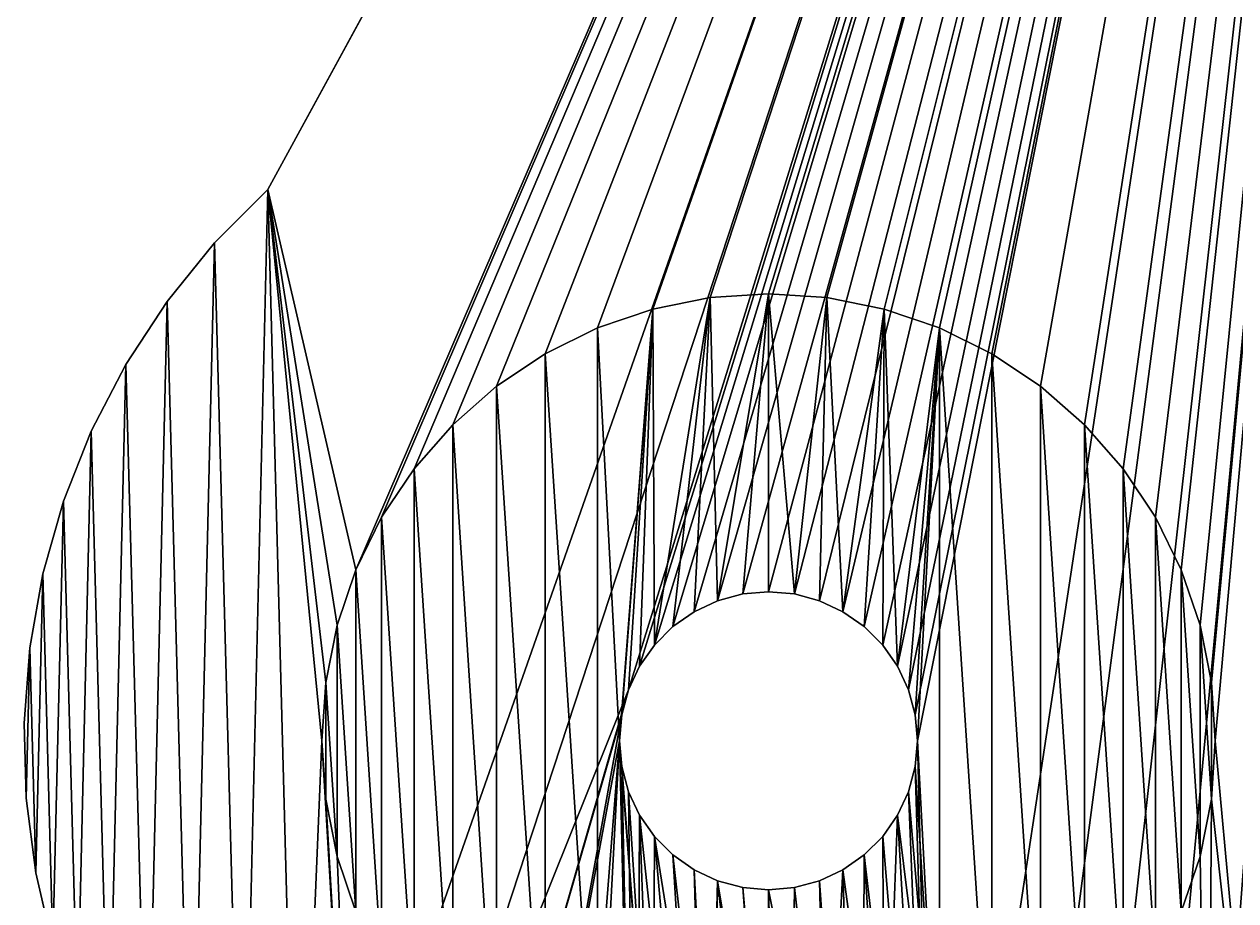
# Model space of a CAD drawing. Extents: x 36 to 230, y -1 to 167.
# Drawn here: x 35.6 to 51.87, y 6.84 to 18.6 of the extents above; entities that cross this region are included whole.
import ezdxf

# ---------------------------------------------------------------- set-up
doc = ezdxf.new("R2010")
doc.units = 0
doc.layers.get('0').update_dxf_attribs({"color": 13, "linetype": 'CONTINUOUS'})

# ---------------------------------------------------------------- blocks, each defined once
blk = doc.blocks.new('PARTE_23_-_SKETCHUP_STL_1')
for p, q in [((38.868, 16.384), (54.889, 45.73)), ((54.889, 45.73, 10), (38.868, 16.384, 6.231)), ((38.155, 15.667), (38.868, 16.384)), ((38.868, 16.384, 6.231), (38.155, 15.667, 6.112)), ((38.868, 16.384), (38.868, 16.384, 6.231)), ((37.519, 14.881), (38.155, 15.667)), ((38.155, 15.667, 6.112), (37.519, 14.881, 5.994)), ((38.155, 15.667, 6.112), (38.155, 15.667)), ((44.811, 14.933, 6.604), (45.594, 14.984, 6.673)), ((44.811, 14.933, 5), (45.594, 14.984, 5)), ((45.594, 14.984, 6.673), (46.378, 14.933, 6.734)), ((45.594, 14.984, 6.673), (45.594, 14.984, 5)), ((45.594, 14.984, 5), (46.378, 14.933, 5)), ((36.964, 14.036), (37.519, 14.881)), ((37.519, 14.881, 5.994), (36.964, 14.036, 5.878)), ((37.519, 14.881, 5.994), (37.519, 14.881)), ((44.042, 14.779, 6.527), (44.811, 14.933, 6.604)), ((44.042, 14.779, 5), (44.811, 14.933, 5)), ((44.811, 14.933, 6.604), (44.811, 14.933, 5)), ((46.378, 14.933, 6.734), (47.147, 14.779, 6.785)), ((46.378, 14.933, 6.734), (46.378, 14.933, 5)), ((46.378, 14.933, 5), (47.147, 14.779, 5)), ((43.298, 14.527, 6.445), (44.042, 14.779, 6.527)), ((43.298, 14.527, 5), (44.042, 14.779, 5)), ((44.042, 14.779, 6.527), (44.042, 14.779, 5)), ((47.147, 14.779, 6.785), (47.891, 14.527, 6.826)), ((47.147, 14.779, 6.785), (47.147, 14.779, 5)), ((47.147, 14.779, 5), (47.891, 14.527, 5)), ((42.594, 14.18, 6.357), (43.298, 14.527, 6.445)), ((42.594, 14.18, 5), (43.298, 14.527, 5)), ((43.298, 14.527, 6.445), (43.298, 14.527, 5)), ((47.891, 14.527, 6.826), (48.594, 14.18, 6.856)), ((47.891, 14.527, 6.826), (47.891, 14.527, 5)), ((47.891, 14.527, 5), (48.594, 14.18, 5)), ((41.942, 13.744, 6.267), (42.594, 14.18, 6.357)), ((41.942, 13.744, 5), (42.594, 14.18, 5)), ((42.594, 14.18, 6.357), (42.594, 14.18, 5)), ((48.594, 14.18, 6.856), (49.247, 13.744, 6.874)), ((48.594, 14.18, 6.856), (48.594, 14.18, 5)), ((48.594, 14.18, 5), (49.247, 13.744, 5)), ((36.498, 13.138), (36.964, 14.036)), ((36.964, 14.036, 5.878), (36.498, 13.138, 5.764)), ((36.964, 14.036, 5.878), (36.964, 14.036)), ((41.352, 13.227, 6.175), (41.942, 13.744, 6.267)), ((41.352, 13.227, 5), (41.942, 13.744, 5)), ((41.942, 13.744, 6.267), (41.942, 13.744, 5)), ((49.247, 13.744, 6.874), (49.837, 13.227, 6.88)), ((49.247, 13.744, 6.874), (49.247, 13.744, 5)), ((49.247, 13.744, 5), (49.837, 13.227, 5)), ((40.834, 12.636, 6.083), (41.352, 13.227, 6.175)), ((40.834, 12.636, 5), (41.352, 13.227, 5)), ((41.352, 13.227, 6.175), (41.352, 13.227, 5)), ((49.837, 13.227, 6.88), (50.355, 12.636, 6.874)), ((49.837, 13.227, 6.88), (49.837, 13.227, 5)), ((49.837, 13.227, 5), (50.355, 12.636, 5)), ((36.125, 12.199), (36.498, 13.138)), ((36.498, 13.138, 5.764), (36.125, 12.199, 5.655)), ((36.498, 13.138, 5.764), (36.498, 13.138)), ((40.398, 11.984, 5.992), (40.834, 12.636, 6.083)), ((40.398, 11.984, 5), (40.834, 12.636, 5)), ((40.834, 12.636, 6.083), (40.834, 12.636, 5)), ((50.355, 12.636, 6.874), (50.791, 11.984, 6.856)), ((50.355, 12.636, 5), (50.355, 12.636, 6.874)), ((50.355, 12.636, 5), (50.791, 11.984, 5)), ((35.849, 11.226), (36.125, 12.199)), ((36.125, 12.199, 5.655), (35.849, 11.226, 5.552)), ((36.125, 12.199, 5.655), (36.125, 12.199)), ((40.051, 11.28, 5.905), (40.398, 11.984, 5.992)), ((40.051, 11.28, 5), (40.398, 11.984, 5)), ((40.398, 11.984, 5.992), (40.398, 11.984, 5)), ((50.791, 11.984, 6.856), (51.138, 11.28, 6.826)), ((50.791, 11.984, 5), (50.791, 11.984, 6.856)), ((50.791, 11.984, 5), (51.138, 11.28, 5)), ((39.799, 10.537, 5.822), (40.051, 11.28, 5.905)), ((39.799, 10.537, 5), (40.051, 11.28, 5)), ((40.051, 11.28, 5.905), (40.051, 11.28, 5)), ((51.138, 11.28, 6.826), (51.39, 10.537, 6.785)), ((51.138, 11.28, 5), (51.138, 11.28, 6.826)), ((51.138, 11.28, 5), (51.39, 10.537, 5)), ((35.672, 10.23), (35.849, 11.226)), ((35.849, 11.226, 5.552), (35.672, 10.23, 5.454)), ((35.849, 11.226, 5.552), (35.849, 11.226)), ((45.247, 10.954), (44.91, 10.863)), ((45.247, 10.954, 5), (44.91, 10.863, 5)), ((45.594, 10.984), (45.247, 10.954)), ((45.594, 10.984, 5), (45.247, 10.954, 5)), ((45.247, 10.954), (45.247, 10.954, 5)), ((45.942, 10.954), (45.594, 10.984)), ((45.594, 10.984), (45.594, 10.984, 5)), ((45.942, 10.954, 5), (45.594, 10.984, 5)), ((46.279, 10.863), (45.942, 10.954)), ((45.942, 10.954), (45.942, 10.954, 5)), ((46.279, 10.863, 5), (45.942, 10.954, 5)), ((44.91, 10.863), (44.594, 10.716)), ((44.91, 10.863, 5), (44.594, 10.716, 5)), ((44.91, 10.863), (44.91, 10.863, 5)), ((46.594, 10.716), (46.279, 10.863)), ((46.279, 10.863), (46.279, 10.863, 5)), ((46.594, 10.716, 5), (46.279, 10.863, 5)), ((44.594, 10.716), (44.309, 10.516)), ((44.594, 10.716, 5), (44.309, 10.516, 5)), ((44.594, 10.716), (44.594, 10.716, 5)), ((46.88, 10.516), (46.594, 10.716)), ((46.594, 10.716), (46.594, 10.716, 5)), ((46.88, 10.516, 5), (46.594, 10.716, 5)), ((39.646, 9.767, 5.746), (39.799, 10.537, 5.822)), ((39.646, 9.767, 5), (39.799, 10.537, 5)), ((39.799, 10.537, 5.822), (39.799, 10.537, 5)), ((44.309, 10.516), (44.062, 10.269)), ((44.309, 10.516, 5), (44.062, 10.269, 5)), ((44.309, 10.516), (44.309, 10.516, 5)), ((47.127, 10.269), (46.88, 10.516)), ((46.88, 10.516), (46.88, 10.516, 5)), ((47.127, 10.269, 5), (46.88, 10.516, 5)), ((51.39, 10.537, 6.785), (51.543, 9.767, 6.734)), ((51.39, 10.537, 5), (51.39, 10.537, 6.785)), ((51.39, 10.537, 5), (51.543, 9.767, 5)), ((44.062, 10.269), (43.862, 9.984)), ((44.062, 10.269, 5), (43.862, 9.984, 5)), ((44.062, 10.269), (44.062, 10.269, 5)), ((47.327, 9.984), (47.127, 10.269)), ((47.127, 10.269), (47.127, 10.269, 5)), ((47.327, 9.984, 5), (47.127, 10.269, 5)), ((35.597, 9.222), (35.672, 10.23)), ((35.672, 10.23, 5.454), (35.597, 9.222, 5.364)), ((35.672, 10.23, 5.454), (35.672, 10.23)), ((43.862, 9.984), (43.715, 9.668)), ((43.862, 9.984, 5), (43.715, 9.668, 5)), ((43.862, 9.984), (43.862, 9.984, 5)), ((47.474, 9.668), (47.327, 9.984)), ((47.327, 9.984), (47.327, 9.984, 5)), ((47.474, 9.668, 5), (47.327, 9.984, 5)), ((39.594, 8.984, 5.676), (39.646, 9.767, 5.746)), ((39.594, 8.984, 5), (39.646, 9.767, 5)), ((39.646, 9.767, 5.746), (39.646, 9.767, 5)), ((51.543, 9.767, 6.734), (51.594, 8.984, 6.673)), ((51.543, 9.767, 5), (51.543, 9.767, 6.734)), ((51.543, 9.767, 5), (51.594, 8.984, 5)), ((43.715, 9.668), (43.625, 9.331)), ((43.715, 9.668, 5), (43.625, 9.331, 5)), ((43.715, 9.668), (43.715, 9.668, 5)), ((47.564, 9.331), (47.474, 9.668)), ((47.474, 9.668), (47.474, 9.668, 5)), ((47.564, 9.331, 5), (47.474, 9.668, 5)), ((43.625, 9.331), (43.594, 8.984)), ((43.625, 9.331, 5), (43.594, 8.984, 5)), ((43.625, 9.331), (43.625, 9.331, 5)), ((47.594, 8.984), (47.564, 9.331)), ((47.564, 9.331), (47.564, 9.331, 5)), ((47.594, 8.984, 5), (47.564, 9.331, 5)), ((35.624, 8.211), (35.597, 9.222)), ((35.597, 9.222, 5.364), (35.624, 8.211, 5.282)), ((35.597, 9.222, 5.364), (35.597, 9.222)), ((39.646, 8.201, 5.616), (39.594, 8.984, 5.676)), ((39.646, 8.201, 5), (39.594, 8.984, 5)), ((39.594, 8.984, 5.676), (39.594, 8.984, 5)), ((43.594, 8.984), (43.625, 8.637)), ((43.594, 8.984), (43.594, 8.984, 5)), ((43.594, 8.984, 5), (43.625, 8.637, 5)), ((47.564, 8.637), (47.594, 8.984)), ((47.564, 8.637, 5), (47.594, 8.984, 5)), ((47.594, 8.984), (47.594, 8.984, 5)), ((51.594, 8.984, 6.673), (51.543, 8.201, 6.604)), ((51.594, 8.984, 5), (51.543, 8.201, 5)), ((51.594, 8.984, 5), (51.594, 8.984, 6.673)), ((43.625, 8.637), (43.715, 8.3)), ((43.625, 8.637), (43.625, 8.637, 5)), ((43.625, 8.637, 5), (43.715, 8.3, 5)), ((47.474, 8.3), (47.564, 8.637)), ((47.474, 8.3, 5), (47.564, 8.637, 5)), ((47.564, 8.637), (47.564, 8.637, 5)), ((43.715, 8.3), (43.862, 7.984)), ((43.715, 8.3), (43.715, 8.3, 5)), ((43.715, 8.3, 5), (43.862, 7.984, 5)), ((47.327, 7.984), (47.474, 8.3)), ((47.327, 7.984, 5), (47.474, 8.3, 5)), ((47.474, 8.3), (47.474, 8.3, 5)), ((35.753, 7.209), (35.624, 8.211)), ((35.624, 8.211, 5.282), (35.753, 7.209, 5.21)), ((35.624, 8.211, 5.282), (35.624, 8.211)), ((39.799, 7.431, 5.564), (39.646, 8.201, 5.616)), ((39.799, 7.431, 5), (39.646, 8.201, 5)), ((39.646, 8.201, 5.616), (39.646, 8.201, 5)), ((51.543, 8.201, 6.604), (51.39, 7.431, 6.527)), ((51.543, 8.201, 5), (51.39, 7.431, 5)), ((51.543, 8.201, 5), (51.543, 8.201, 6.604)), ((43.862, 7.984), (44.062, 7.698)), ((43.862, 7.984), (43.862, 7.984, 5)), ((43.862, 7.984, 5), (44.062, 7.698, 5)), ((47.127, 7.698), (47.327, 7.984)), ((47.127, 7.698, 5), (47.327, 7.984, 5)), ((47.327, 7.984), (47.327, 7.984, 5)), ((44.062, 7.698), (44.309, 7.452)), ((44.062, 7.698), (44.062, 7.698, 5)), ((44.062, 7.698, 5), (44.309, 7.452, 5)), ((46.88, 7.452), (47.127, 7.698)), ((46.88, 7.452, 5), (47.127, 7.698, 5)), ((47.127, 7.698), (47.127, 7.698, 5)), ((40.051, 6.688, 5.524), (39.799, 7.431, 5.564)), ((40.051, 6.688, 5), (39.799, 7.431, 5)), ((39.799, 7.431, 5.564), (39.799, 7.431, 5)), ((44.309, 7.452), (44.594, 7.252)), ((44.309, 7.452), (44.309, 7.452, 5)), ((44.309, 7.452, 5), (44.594, 7.252, 5)), ((46.594, 7.252), (46.88, 7.452)), ((46.594, 7.252, 5), (46.88, 7.452, 5)), ((46.88, 7.452), (46.88, 7.452, 5)), ((51.39, 7.431, 6.527), (51.138, 6.688, 6.445)), ((51.39, 7.431, 5), (51.138, 6.688, 5)), ((51.39, 7.431, 5), (51.39, 7.431, 6.527)), ((35.983, 6.224), (35.753, 7.209)), ((35.753, 7.209, 5.21), (35.983, 6.224, 5.147)), ((35.753, 7.209, 5.21), (35.753, 7.209)), ((44.594, 7.252), (44.91, 7.105)), ((44.594, 7.252), (44.594, 7.252, 5)), ((44.594, 7.252, 5), (44.91, 7.105, 5)), ((46.279, 7.105), (46.594, 7.252)), ((46.279, 7.105, 5), (46.594, 7.252, 5)), ((46.594, 7.252), (46.594, 7.252, 5)), ((44.91, 7.105), (45.247, 7.014)), ((44.91, 7.105), (44.91, 7.105, 5)), ((44.91, 7.105, 5), (45.247, 7.014, 5)), ((45.247, 7.014), (45.594, 6.984)), ((45.247, 7.014), (45.247, 7.014, 5)), ((45.247, 7.014, 5), (45.594, 6.984, 5)), ((45.594, 6.984), (45.942, 7.014)), ((45.594, 6.984, 5), (45.942, 7.014, 5)), ((45.942, 7.014), (46.279, 7.105)), ((45.942, 7.014, 5), (46.279, 7.105, 5)), ((45.942, 7.014), (45.942, 7.014, 5)), ((46.279, 7.105), (46.279, 7.105, 5)), ((45.594, 6.984), (45.594, 6.984, 5))]:
    blk.add_line(p, q)
mesh = blk.add_polyface()
corners = [(38.523, 1.913), (38.155, 15.667), (38.868, 16.384), (39.274, 1.235), (54.889, 45.73), (40.088, 0.636), (43.715, 9.668), (43.862, 9.984), (44.062, 10.269), (44.309, 10.516), (44.594, 10.716), (44.91, 10.863), (45.247, 10.954), (45.594, 10.984), (45.942, 10.954), (46.279, 10.863), (46.594, 10.716), (46.88, 10.516), (47.127, 10.269), (47.327, 9.984), (47.474, 9.668), (47.564, 9.331), (47.594, 8.984), (47.837, -0.762), (48.809, -0.485), (49.749, -0.112), (50.646, 0.354), (51.492, 0.908), (52.277, 1.545), (52.994, 2.258), (56.4, 47.204), (56.265, 47.709), (56.219, 48.23), (56.219, 118.23), (44.893, 80.426), (45.05, 88.835), (45.05, 77.625), (45.312, 91.627), (45.312, 74.833), (45.678, 94.408), (45.678, 72.052), (46.148, 97.173), (46.148, 69.287), (46.721, 99.919), (46.721, 66.541), (47.396, 102.642), (47.396, 63.819), (48.173, 105.337), (48.173, 61.123), (49.049, 108.001), (49.049, 58.459), (50.025, 110.631), (50.025, 55.83), (51.099, 113.222), (51.099, 53.238), (52.268, 115.771), (52.268, 50.689), (53.532, 118.275), (53.532, 48.185), (54.889, 120.73)]
mesh.append_faces([[corners[k] for k in face] for face in [(3, 4, 5), (6, 4, 7), (7, 4, 8), (8, 4, 9), (9, 4, 10), (10, 4, 11), (11, 4, 12), (12, 4, 13), (13, 4, 14), (14, 4, 15), (15, 4, 16), (16, 4, 17), (17, 4, 18), (18, 4, 19), (19, 4, 20), (20, 4, 21), (21, 4, 22), (23, 4, 24), (24, 4, 25), (25, 4, 26), (26, 4, 27), (27, 4, 28), (28, 4, 29), (30, 4, 31), (31, 4, 32), (34, 35, 36), (36, 37, 38), (38, 39, 40), (40, 41, 42), (42, 43, 44), (44, 45, 46), (46, 47, 48), (48, 49, 50), (50, 51, 52), (52, 53, 54), (54, 55, 56), (56, 57, 58), (58, 59, 4)]], dxfattribs={"vtx0": -1, "vtx1": -1})
mesh.append_faces([[corners[k] for k in face] for face in [(5, 4, 6), (22, 4, 23), (32, 4, 33)]], dxfattribs={"vtx0": -1, "vtx1": -1, "vtx2": -1})
mesh.append_faces([[corners[k] for k in face] for face in [(0, 1, 2), (3, 2, 4)]], dxfattribs={"vtx0": -1, "vtx2": -1})
mesh = blk.add_polyface()
corners = [(40.088, 0.636, 5.024), (39.594, 8.984, 5.676), (39.274, 1.235, 5.006), (39.646, 8.201, 5.616), (39.799, 7.431, 5.564), (40.051, 6.688, 5.524), (40.398, 5.984, 5.494), (40.959, 0.123, 5.054), (40.834, 5.331, 5.476), (41.352, 4.741, 5.47), (41.878, -0.3, 5.095), (41.942, 4.224, 5.476), (42.834, -0.628, 5.147), (42.594, 3.788, 5.494), (43.298, 3.441, 5.524), (43.819, -0.857, 5.21), (44.042, 3.188, 5.564), (44.822, -0.986, 5.282), (44.811, 3.035, 5.616), (45.594, 2.984, 5.676), (45.833, -1.013, 5.364), (46.378, 3.035, 5.746), (46.841, -0.938, 5.454), (47.147, 3.188, 5.822), (47.837, -0.762, 5.552), (47.891, 3.441, 5.905), (48.809, -0.485, 5.655), (48.594, 3.788, 5.992), (49.247, 4.224, 6.083), (49.749, -0.112, 5.764), (49.837, 4.741, 6.175), (50.646, 0.354, 5.878), (50.355, 5.331, 6.267), (50.791, 5.984, 6.357), (51.492, 0.908, 5.994), (51.138, 6.688, 6.445), (51.39, 7.431, 6.527), (51.543, 8.201, 6.604), (52.277, 1.545, 6.112), (51.594, 8.984, 6.673), (35.624, 8.211, 5.282), (35.672, 10.23, 5.454), (35.597, 9.222, 5.364), (35.753, 7.209, 5.21), (35.849, 11.226, 5.552), (35.983, 6.224, 5.147), (36.125, 12.199, 5.655), (36.311, 5.267, 5.095), (36.498, 13.138, 5.764), (36.734, 4.349, 5.054), (36.964, 14.036, 5.878), (37.247, 3.478, 5.024), (37.519, 14.881, 5.994), (37.846, 2.663, 5.006), (38.155, 15.667, 6.112), (38.523, 1.913, 5), (38.868, 16.384, 6.231), (39.646, 9.767, 5.746), (39.799, 10.537, 5.822), (40.051, 11.28, 5.905), (54.889, 45.73, 10), (40.398, 11.984, 5.992), (40.834, 12.636, 6.083), (41.352, 13.227, 6.175), (41.942, 13.744, 6.267), (42.594, 14.18, 6.357), (43.298, 14.527, 6.445), (44.042, 14.779, 6.527), (44.811, 14.933, 6.604), (45.594, 14.984, 6.673), (46.378, 14.933, 6.734), (47.147, 14.779, 6.785), (47.891, 14.527, 6.826), (48.594, 14.18, 6.856), (49.247, 13.744, 6.874), (49.837, 13.227, 6.88), (50.355, 12.636, 6.874), (50.791, 11.984, 6.856), (51.138, 11.28, 6.826), (51.39, 10.537, 6.785), (51.543, 9.767, 6.734), (52.994, 2.258, 6.231), (56.336, 43.328, 9.921), (57.873, 40.981, 9.853), (59.496, 38.694, 9.798), (61.203, 36.468, 9.755), (62.993, 34.309, 9.724), (64.862, 32.217, 9.706), (66.808, 30.197, 9.7), (68.828, 28.251, 9.706), (70.919, 26.382, 9.724), (73.079, 24.593, 9.755), (75.304, 22.885, 9.798), (77.592, 21.262, 9.853), (79.938, 19.726, 9.921), (82.341, 18.278, 10)]
mesh.append_faces([[corners[k] for k in face] for face in [(40, 41, 42), (94, 81, 95)]], dxfattribs={"vtx0": -1})
mesh.append_faces([[corners[k] for k in face] for face in [(0, 1, 2), (1, 0, 3), (3, 0, 4), (4, 0, 5), (5, 0, 6), (6, 7, 8), (8, 7, 9), (9, 10, 11), (11, 12, 13), (13, 12, 14), (14, 15, 16), (16, 17, 18), (18, 17, 19), (19, 20, 21), (21, 22, 23), (23, 24, 25), (25, 26, 27), (27, 26, 28), (28, 29, 30), (30, 31, 32), (32, 31, 33), (33, 34, 35), (35, 34, 36), (36, 34, 37), (37, 38, 39), (41, 43, 44), (44, 45, 46), (46, 47, 48), (48, 49, 50), (50, 51, 52), (52, 53, 54), (54, 55, 56), (56, 59, 60), (60, 81, 82), (82, 81, 83), (83, 81, 84), (84, 81, 85), (85, 81, 86), (86, 81, 87), (87, 81, 88), (88, 81, 89), (89, 81, 90), (90, 81, 91), (91, 81, 92), (92, 81, 93), (93, 81, 94)]], dxfattribs={"vtx0": -1, "vtx1": -1})
mesh.append_faces([[corners[k] for k in face] for face in [(56, 2, 1), (60, 39, 38)]], dxfattribs={"vtx0": -1, "vtx1": -1, "vtx2": -1})
mesh.append_faces([[corners[k] for k in face] for face in [(6, 0, 7), (9, 7, 10), (11, 10, 12), (14, 12, 15), (16, 15, 17), (19, 17, 20), (21, 20, 22), (23, 22, 24), (25, 24, 26), (28, 26, 29), (30, 29, 31), (33, 31, 34), (37, 34, 38), (41, 40, 43), (44, 43, 45), (46, 45, 47), (48, 47, 49), (50, 49, 51), (52, 51, 53), (54, 53, 55), (56, 55, 2), (56, 1, 57), (56, 57, 58), (56, 58, 59), (60, 59, 61), (60, 61, 62), (60, 62, 63), (60, 63, 64), (60, 64, 65), (60, 65, 66), (60, 66, 67), (60, 67, 68), (60, 68, 69), (60, 69, 70), (60, 70, 71), (60, 71, 72), (60, 72, 73), (60, 73, 74), (60, 74, 75), (60, 75, 76), (60, 76, 77), (60, 77, 78), (60, 78, 79), (60, 79, 80), (60, 80, 39), (60, 38, 81)]], dxfattribs={"vtx0": -1, "vtx2": -1})
mesh = blk.add_polyface()
corners = [(54.889, 45.73, 10), (38.868, 16.384), (38.868, 16.384, 6.231), (54.889, 45.73), (54.889, 45.73, 5)]
mesh.append_faces([[corners[k] for k in face] for face in [(0, 1, 2), (3, 0, 4)]], dxfattribs={"vtx0": -1})
mesh.append_faces([[corners[k] for k in face] for face in [(1, 0, 3)]], dxfattribs={"vtx0": -1, "vtx1": -1})
mesh = blk.add_polyface()
corners = [(35.672, 10.23), (35.624, 8.211), (35.597, 9.222), (35.753, 7.209), (35.849, 11.226), (35.983, 6.224), (36.125, 12.199), (36.311, 5.267), (36.498, 13.138), (36.734, 4.349), (36.964, 14.036), (37.247, 3.478), (37.519, 14.881), (37.846, 2.663), (38.155, 15.667), (38.523, 1.913), (38.868, 16.384), (39.274, 1.235), (40.088, 0.636), (43.715, 9.668), (40.959, 0.123), (43.625, 9.331), (41.878, -0.3), (43.594, 8.984), (42.834, -0.628), (43.819, -0.857), (43.625, 8.637), (43.715, 8.3), (43.862, 7.984), (44.822, -0.986), (44.062, 7.698), (44.309, 7.452), (44.594, 7.252), (44.91, 7.105), (45.833, -1.013), (45.247, 7.014), (45.594, 6.984), (45.942, 7.014), (46.841, -0.938), (46.279, 7.105), (46.594, 7.252), (46.88, 7.452), (47.837, -0.762), (47.127, 7.698), (47.327, 7.984), (47.474, 8.3), (47.564, 8.637), (47.594, 8.984)]
mesh.append_faces([[corners[k] for k in face] for face in [(0, 1, 2)]], dxfattribs={"vtx0": -1})
mesh.append_faces([[corners[k] for k in face] for face in [(1, 0, 3), (3, 4, 5), (5, 6, 7), (7, 8, 9), (9, 10, 11), (11, 12, 13), (13, 14, 15), (15, 16, 17), (18, 19, 20), (20, 21, 22), (22, 23, 24), (25, 28, 29), (29, 33, 34), (34, 37, 38), (38, 41, 42)]], dxfattribs={"vtx0": -1, "vtx1": -1})
mesh.append_faces([[corners[k] for k in face] for face in [(3, 0, 4), (5, 4, 6), (7, 6, 8), (9, 8, 10), (11, 10, 12), (13, 12, 14), (20, 19, 21), (22, 21, 23), (23, 25, 24), (25, 23, 26), (25, 26, 27), (25, 27, 28), (29, 28, 30), (29, 30, 31), (29, 31, 32), (29, 32, 33), (34, 33, 35), (34, 35, 36), (34, 36, 37), (38, 37, 39), (38, 39, 40), (38, 40, 41), (42, 41, 43), (42, 43, 44), (42, 44, 45), (42, 45, 46), (42, 46, 47)]], dxfattribs={"vtx0": -1, "vtx2": -1})
mesh = blk.add_polyface()
corners = [(38.868, 16.384, 6.231), (38.155, 15.667), (38.155, 15.667, 6.112), (38.868, 16.384)]
mesh.append_faces([[corners[k] for k in face] for face in [(0, 1, 2), (1, 0, 3)]], dxfattribs={"vtx0": -1})
mesh = blk.add_polyface()
corners = [(38.155, 15.667, 6.112), (37.519, 14.881), (37.519, 14.881, 5.994), (38.155, 15.667)]
mesh.append_faces([[corners[k] for k in face] for face in [(0, 1, 2), (1, 0, 3)]], dxfattribs={"vtx0": -1})
mesh = blk.add_polyface()
corners = [(39.646, 8.201, 5), (39.646, 9.767, 5), (39.594, 8.984, 5), (39.799, 7.431, 5), (39.799, 10.537, 5), (40.051, 6.688, 5), (40.051, 11.28, 5), (40.398, 5.984, 5), (40.398, 11.984, 5), (40.834, 5.331, 5), (40.834, 12.636, 5), (41.352, 4.741, 5), (41.352, 13.227, 5), (41.942, 4.224, 5), (41.942, 13.744, 5), (42.594, 3.788, 5), (42.594, 14.18, 5), (43.298, 3.441, 5), (43.298, 14.527, 5), (43.594, 8.984, 5), (44.042, 3.188, 5), (43.625, 8.637, 5), (43.715, 8.3, 5), (43.862, 7.984, 5), (44.062, 7.698, 5), (44.811, 3.035, 5), (44.309, 7.452, 5), (44.594, 7.252, 5), (44.91, 7.105, 5), (45.594, 2.984, 5), (45.247, 7.014, 5), (45.594, 6.984, 5), (46.378, 3.035, 5), (45.942, 7.014, 5), (46.279, 7.105, 5), (46.594, 7.252, 5), (47.147, 3.188, 5), (46.88, 7.452, 5), (47.127, 7.698, 5), (47.327, 7.984, 5), (47.891, 3.441, 5), (47.474, 8.3, 5), (47.564, 8.637, 5), (47.594, 8.984, 5), (44.042, 14.779, 5), (43.625, 9.331, 5), (43.715, 9.668, 5), (43.862, 9.984, 5), (44.062, 10.269, 5), (44.811, 14.933, 5), (44.309, 10.516, 5), (44.594, 10.716, 5), (44.91, 10.863, 5), (45.594, 14.984, 5), (45.247, 10.954, 5), (45.594, 10.984, 5), (45.942, 10.954, 5), (46.378, 14.933, 5), (46.279, 10.863, 5), (46.594, 10.716, 5), (47.147, 14.779, 5), (46.88, 10.516, 5), (47.127, 10.269, 5), (47.327, 9.984, 5), (47.891, 14.527, 5), (47.474, 9.668, 5), (47.564, 9.331, 5), (48.594, 3.788, 5), (48.594, 14.18, 5), (49.247, 4.224, 5), (49.247, 13.744, 5), (49.837, 4.741, 5), (49.837, 13.227, 5), (50.355, 5.331, 5), (50.355, 12.636, 5), (50.791, 5.984, 5), (50.791, 11.984, 5), (51.138, 6.688, 5), (51.138, 11.28, 5), (51.39, 7.431, 5), (51.39, 10.537, 5), (51.543, 8.201, 5), (51.543, 9.767, 5), (51.594, 8.984, 5)]
mesh.append_faces([[corners[k] for k in face] for face in [(0, 1, 2), (82, 81, 83)]], dxfattribs={"vtx0": -1})
mesh.append_faces([[corners[k] for k in face] for face in [(1, 3, 4), (4, 5, 6), (6, 7, 8), (8, 9, 10), (10, 11, 12), (12, 13, 14), (14, 15, 16), (16, 17, 18), (19, 20, 21), (21, 20, 22), (22, 20, 23), (23, 20, 24), (24, 25, 26), (26, 25, 27), (27, 25, 28), (28, 29, 30), (30, 29, 31), (31, 32, 33), (33, 32, 34), (34, 32, 35), (35, 36, 37), (37, 36, 38), (38, 36, 39), (39, 40, 41), (41, 40, 42), (42, 40, 43), (44, 48, 49), (49, 52, 53), (53, 56, 57), (57, 59, 60), (60, 63, 64), (64, 67, 68), (68, 69, 70), (70, 71, 72), (72, 73, 74), (74, 75, 76), (76, 77, 78), (78, 79, 80), (80, 81, 82)]], dxfattribs={"vtx0": -1, "vtx1": -1})
mesh.append_faces([[corners[k] for k in face] for face in [(18, 17, 19), (64, 43, 40)]], dxfattribs={"vtx0": -1, "vtx1": -1, "vtx2": -1})
mesh.append_faces([[corners[k] for k in face] for face in [(1, 0, 3), (4, 3, 5), (6, 5, 7), (8, 7, 9), (10, 9, 11), (12, 11, 13), (14, 13, 15), (16, 15, 17), (19, 17, 20), (24, 20, 25), (28, 25, 29), (31, 29, 32), (35, 32, 36), (39, 36, 40), (19, 44, 18), (44, 19, 45), (44, 45, 46), (44, 46, 47), (44, 47, 48), (49, 48, 50), (49, 50, 51), (49, 51, 52), (53, 52, 54), (53, 54, 55), (53, 55, 56), (57, 56, 58), (57, 58, 59), (60, 59, 61), (60, 61, 62), (60, 62, 63), (64, 63, 65), (64, 65, 66), (64, 66, 43), (64, 40, 67), (68, 67, 69), (70, 69, 71), (72, 71, 73), (74, 73, 75), (76, 75, 77), (78, 77, 79), (80, 79, 81)]], dxfattribs={"vtx0": -1, "vtx2": -1})
mesh = blk.add_polyface()
corners = [(45.594, 14.984, 6.673), (44.811, 14.933, 5), (45.594, 14.984, 5), (44.811, 14.933, 6.604)]
mesh.append_faces([[corners[k] for k in face] for face in [(0, 1, 2), (1, 0, 3)]], dxfattribs={"vtx0": -1})
mesh = blk.add_polyface()
corners = [(46.378, 14.933, 6.734), (45.594, 14.984, 5), (46.378, 14.933, 5), (45.594, 14.984, 6.673)]
mesh.append_faces([[corners[k] for k in face] for face in [(0, 1, 2), (1, 0, 3)]], dxfattribs={"vtx0": -1})
mesh = blk.add_polyface()
corners = [(37.519, 14.881, 5.994), (36.964, 14.036), (36.964, 14.036, 5.878), (37.519, 14.881)]
mesh.append_faces([[corners[k] for k in face] for face in [(0, 1, 2), (1, 0, 3)]], dxfattribs={"vtx0": -1})
mesh = blk.add_polyface()
corners = [(44.811, 14.933, 6.604), (44.042, 14.779, 5), (44.811, 14.933, 5), (44.042, 14.779, 6.527)]
mesh.append_faces([[corners[k] for k in face] for face in [(0, 1, 2), (1, 0, 3)]], dxfattribs={"vtx0": -1})
mesh = blk.add_polyface()
corners = [(47.147, 14.779, 6.785), (46.378, 14.933, 5), (47.147, 14.779, 5), (46.378, 14.933, 6.734)]
mesh.append_faces([[corners[k] for k in face] for face in [(0, 1, 2), (1, 0, 3)]], dxfattribs={"vtx0": -1})
mesh = blk.add_polyface()
corners = [(44.042, 14.779, 6.527), (43.298, 14.527, 5), (44.042, 14.779, 5), (43.298, 14.527, 6.445)]
mesh.append_faces([[corners[k] for k in face] for face in [(0, 1, 2), (1, 0, 3)]], dxfattribs={"vtx0": -1})
mesh = blk.add_polyface()
corners = [(47.891, 14.527, 6.826), (47.147, 14.779, 5), (47.891, 14.527, 5), (47.147, 14.779, 6.785)]
mesh.append_faces([[corners[k] for k in face] for face in [(0, 1, 2), (1, 0, 3)]], dxfattribs={"vtx0": -1})
mesh = blk.add_polyface()
corners = [(43.298, 14.527, 6.445), (42.594, 14.18, 5), (43.298, 14.527, 5), (42.594, 14.18, 6.357)]
mesh.append_faces([[corners[k] for k in face] for face in [(0, 1, 2), (1, 0, 3)]], dxfattribs={"vtx0": -1})
mesh = blk.add_polyface()
corners = [(48.594, 14.18, 6.856), (47.891, 14.527, 5), (48.594, 14.18, 5), (47.891, 14.527, 6.826)]
mesh.append_faces([[corners[k] for k in face] for face in [(0, 1, 2), (1, 0, 3)]], dxfattribs={"vtx0": -1})
mesh = blk.add_polyface()
corners = [(42.594, 14.18, 6.357), (41.942, 13.744, 5), (42.594, 14.18, 5), (41.942, 13.744, 6.267)]
mesh.append_faces([[corners[k] for k in face] for face in [(0, 1, 2), (1, 0, 3)]], dxfattribs={"vtx0": -1})
mesh = blk.add_polyface()
corners = [(49.247, 13.744, 6.874), (48.594, 14.18, 5), (49.247, 13.744, 5), (48.594, 14.18, 6.856)]
mesh.append_faces([[corners[k] for k in face] for face in [(0, 1, 2), (1, 0, 3)]], dxfattribs={"vtx0": -1})
mesh = blk.add_polyface()
corners = [(36.964, 14.036, 5.878), (36.498, 13.138), (36.498, 13.138, 5.764), (36.964, 14.036)]
mesh.append_faces([[corners[k] for k in face] for face in [(0, 1, 2), (1, 0, 3)]], dxfattribs={"vtx0": -1})
mesh = blk.add_polyface()
corners = [(41.942, 13.744, 6.267), (41.352, 13.227, 5), (41.942, 13.744, 5), (41.352, 13.227, 6.175)]
mesh.append_faces([[corners[k] for k in face] for face in [(0, 1, 2), (1, 0, 3)]], dxfattribs={"vtx0": -1})
mesh = blk.add_polyface()
corners = [(49.837, 13.227, 6.88), (49.247, 13.744, 5), (49.837, 13.227, 5), (49.247, 13.744, 6.874)]
mesh.append_faces([[corners[k] for k in face] for face in [(0, 1, 2), (1, 0, 3)]], dxfattribs={"vtx0": -1})
mesh = blk.add_polyface()
corners = [(41.352, 13.227, 5), (40.834, 12.636, 6.083), (40.834, 12.636, 5), (41.352, 13.227, 6.175)]
mesh.append_faces([[corners[k] for k in face] for face in [(0, 1, 2), (1, 0, 3)]], dxfattribs={"vtx0": -1})
mesh = blk.add_polyface()
corners = [(49.837, 13.227, 6.88), (50.355, 12.636, 5), (50.355, 12.636, 6.874), (49.837, 13.227, 5)]
mesh.append_faces([[corners[k] for k in face] for face in [(0, 1, 2), (1, 0, 3)]], dxfattribs={"vtx0": -1})
mesh = blk.add_polyface()
corners = [(36.498, 13.138, 5.764), (36.125, 12.199), (36.125, 12.199, 5.655), (36.498, 13.138)]
mesh.append_faces([[corners[k] for k in face] for face in [(0, 1, 2), (1, 0, 3)]], dxfattribs={"vtx0": -1})
mesh = blk.add_polyface()
corners = [(40.834, 12.636, 5), (40.398, 11.984, 5.992), (40.398, 11.984, 5), (40.834, 12.636, 6.083)]
mesh.append_faces([[corners[k] for k in face] for face in [(0, 1, 2), (1, 0, 3)]], dxfattribs={"vtx0": -1})
mesh = blk.add_polyface()
corners = [(50.355, 12.636, 6.874), (50.791, 11.984, 5), (50.791, 11.984, 6.856), (50.355, 12.636, 5)]
mesh.append_faces([[corners[k] for k in face] for face in [(0, 1, 2), (1, 0, 3)]], dxfattribs={"vtx0": -1})
mesh = blk.add_polyface()
corners = [(36.125, 12.199, 5.655), (35.849, 11.226), (35.849, 11.226, 5.552), (36.125, 12.199)]
mesh.append_faces([[corners[k] for k in face] for face in [(0, 1, 2), (1, 0, 3)]], dxfattribs={"vtx0": -1})
mesh = blk.add_polyface()
corners = [(40.398, 11.984, 5), (40.051, 11.28, 5.905), (40.051, 11.28, 5), (40.398, 11.984, 5.992)]
mesh.append_faces([[corners[k] for k in face] for face in [(0, 1, 2), (1, 0, 3)]], dxfattribs={"vtx0": -1})
mesh = blk.add_polyface()
corners = [(50.791, 11.984, 6.856), (51.138, 11.28, 5), (51.138, 11.28, 6.826), (50.791, 11.984, 5)]
mesh.append_faces([[corners[k] for k in face] for face in [(0, 1, 2), (1, 0, 3)]], dxfattribs={"vtx0": -1})
mesh = blk.add_polyface()
corners = [(40.051, 11.28, 5), (39.799, 10.537, 5.822), (39.799, 10.537, 5), (40.051, 11.28, 5.905)]
mesh.append_faces([[corners[k] for k in face] for face in [(0, 1, 2), (1, 0, 3)]], dxfattribs={"vtx0": -1})
mesh = blk.add_polyface()
corners = [(51.138, 11.28, 6.826), (51.39, 10.537, 5), (51.39, 10.537, 6.785), (51.138, 11.28, 5)]
mesh.append_faces([[corners[k] for k in face] for face in [(0, 1, 2), (1, 0, 3)]], dxfattribs={"vtx0": -1})
mesh = blk.add_polyface()
corners = [(35.849, 11.226, 5.552), (35.672, 10.23), (35.672, 10.23, 5.454), (35.849, 11.226)]
mesh.append_faces([[corners[k] for k in face] for face in [(0, 1, 2), (1, 0, 3)]], dxfattribs={"vtx0": -1})
mesh = blk.add_polyface()
corners = [(45.247, 10.954, 5), (44.91, 10.863), (45.247, 10.954), (44.91, 10.863, 5)]
mesh.append_faces([[corners[k] for k in face] for face in [(0, 1, 2), (1, 0, 3)]], dxfattribs={"vtx0": -1})
mesh = blk.add_polyface()
corners = [(45.594, 10.984, 5), (45.247, 10.954), (45.594, 10.984), (45.247, 10.954, 5)]
mesh.append_faces([[corners[k] for k in face] for face in [(0, 1, 2), (1, 0, 3)]], dxfattribs={"vtx0": -1})
mesh = blk.add_polyface()
corners = [(45.942, 10.954, 5), (45.594, 10.984), (45.942, 10.954), (45.594, 10.984, 5)]
mesh.append_faces([[corners[k] for k in face] for face in [(0, 1, 2), (1, 0, 3)]], dxfattribs={"vtx0": -1})
mesh = blk.add_polyface()
corners = [(46.279, 10.863, 5), (45.942, 10.954), (46.279, 10.863), (45.942, 10.954, 5)]
mesh.append_faces([[corners[k] for k in face] for face in [(0, 1, 2), (1, 0, 3)]], dxfattribs={"vtx0": -1})
mesh = blk.add_polyface()
corners = [(44.91, 10.863, 5), (44.594, 10.716), (44.91, 10.863), (44.594, 10.716, 5)]
mesh.append_faces([[corners[k] for k in face] for face in [(0, 1, 2), (1, 0, 3)]], dxfattribs={"vtx0": -1})
mesh = blk.add_polyface()
corners = [(46.594, 10.716, 5), (46.279, 10.863), (46.594, 10.716), (46.279, 10.863, 5)]
mesh.append_faces([[corners[k] for k in face] for face in [(0, 1, 2), (1, 0, 3)]], dxfattribs={"vtx0": -1})
mesh = blk.add_polyface()
corners = [(44.594, 10.716, 5), (44.309, 10.516), (44.594, 10.716), (44.309, 10.516, 5)]
mesh.append_faces([[corners[k] for k in face] for face in [(0, 1, 2), (1, 0, 3)]], dxfattribs={"vtx0": -1})
mesh = blk.add_polyface()
corners = [(46.88, 10.516, 5), (46.594, 10.716), (46.88, 10.516), (46.594, 10.716, 5)]
mesh.append_faces([[corners[k] for k in face] for face in [(0, 1, 2), (1, 0, 3)]], dxfattribs={"vtx0": -1})
mesh = blk.add_polyface()
corners = [(39.799, 10.537, 5), (39.646, 9.767, 5.746), (39.646, 9.767, 5), (39.799, 10.537, 5.822)]
mesh.append_faces([[corners[k] for k in face] for face in [(0, 1, 2), (1, 0, 3)]], dxfattribs={"vtx0": -1})
mesh = blk.add_polyface()
corners = [(44.309, 10.516), (44.062, 10.269, 5), (44.062, 10.269), (44.309, 10.516, 5)]
mesh.append_faces([[corners[k] for k in face] for face in [(0, 1, 2), (1, 0, 3)]], dxfattribs={"vtx0": -1})
mesh = blk.add_polyface()
corners = [(46.88, 10.516, 5), (47.127, 10.269), (47.127, 10.269, 5), (46.88, 10.516)]
mesh.append_faces([[corners[k] for k in face] for face in [(0, 1, 2), (1, 0, 3)]], dxfattribs={"vtx0": -1})
mesh = blk.add_polyface()
corners = [(51.39, 10.537, 6.785), (51.543, 9.767, 5), (51.543, 9.767, 6.734), (51.39, 10.537, 5)]
mesh.append_faces([[corners[k] for k in face] for face in [(0, 1, 2), (1, 0, 3)]], dxfattribs={"vtx0": -1})
mesh = blk.add_polyface()
corners = [(44.062, 10.269), (43.862, 9.984, 5), (43.862, 9.984), (44.062, 10.269, 5)]
mesh.append_faces([[corners[k] for k in face] for face in [(0, 1, 2), (1, 0, 3)]], dxfattribs={"vtx0": -1})
mesh = blk.add_polyface()
corners = [(47.127, 10.269, 5), (47.327, 9.984), (47.327, 9.984, 5), (47.127, 10.269)]
mesh.append_faces([[corners[k] for k in face] for face in [(0, 1, 2), (1, 0, 3)]], dxfattribs={"vtx0": -1})
mesh = blk.add_polyface()
corners = [(35.672, 10.23, 5.454), (35.597, 9.222), (35.597, 9.222, 5.364), (35.672, 10.23)]
mesh.append_faces([[corners[k] for k in face] for face in [(0, 1, 2), (1, 0, 3)]], dxfattribs={"vtx0": -1})
mesh = blk.add_polyface()
corners = [(43.862, 9.984), (43.715, 9.668, 5), (43.715, 9.668), (43.862, 9.984, 5)]
mesh.append_faces([[corners[k] for k in face] for face in [(0, 1, 2), (1, 0, 3)]], dxfattribs={"vtx0": -1})
mesh = blk.add_polyface()
corners = [(47.327, 9.984, 5), (47.474, 9.668), (47.474, 9.668, 5), (47.327, 9.984)]
mesh.append_faces([[corners[k] for k in face] for face in [(0, 1, 2), (1, 0, 3)]], dxfattribs={"vtx0": -1})
mesh = blk.add_polyface()
corners = [(39.646, 9.767, 5), (39.594, 8.984, 5.676), (39.594, 8.984, 5), (39.646, 9.767, 5.746)]
mesh.append_faces([[corners[k] for k in face] for face in [(0, 1, 2), (1, 0, 3)]], dxfattribs={"vtx0": -1})
mesh = blk.add_polyface()
corners = [(51.543, 9.767, 6.734), (51.594, 8.984, 5), (51.594, 8.984, 6.673), (51.543, 9.767, 5)]
mesh.append_faces([[corners[k] for k in face] for face in [(0, 1, 2), (1, 0, 3)]], dxfattribs={"vtx0": -1})
mesh = blk.add_polyface()
corners = [(43.715, 9.668), (43.625, 9.331, 5), (43.625, 9.331), (43.715, 9.668, 5)]
mesh.append_faces([[corners[k] for k in face] for face in [(0, 1, 2), (1, 0, 3)]], dxfattribs={"vtx0": -1})
mesh = blk.add_polyface()
corners = [(47.474, 9.668, 5), (47.564, 9.331), (47.564, 9.331, 5), (47.474, 9.668)]
mesh.append_faces([[corners[k] for k in face] for face in [(0, 1, 2), (1, 0, 3)]], dxfattribs={"vtx0": -1})
mesh = blk.add_polyface()
corners = [(43.625, 9.331), (43.594, 8.984, 5), (43.594, 8.984), (43.625, 9.331, 5)]
mesh.append_faces([[corners[k] for k in face] for face in [(0, 1, 2), (1, 0, 3)]], dxfattribs={"vtx0": -1})
mesh = blk.add_polyface()
corners = [(47.564, 9.331, 5), (47.594, 8.984), (47.594, 8.984, 5), (47.564, 9.331)]
mesh.append_faces([[corners[k] for k in face] for face in [(0, 1, 2), (1, 0, 3)]], dxfattribs={"vtx0": -1})
mesh = blk.add_polyface()
corners = [(35.597, 9.222, 5.364), (35.624, 8.211), (35.624, 8.211, 5.282), (35.597, 9.222)]
mesh.append_faces([[corners[k] for k in face] for face in [(0, 1, 2), (1, 0, 3)]], dxfattribs={"vtx0": -1})
mesh = blk.add_polyface()
corners = [(39.594, 8.984, 5), (39.646, 8.201, 5.616), (39.646, 8.201, 5), (39.594, 8.984, 5.676)]
mesh.append_faces([[corners[k] for k in face] for face in [(0, 1, 2), (1, 0, 3)]], dxfattribs={"vtx0": -1})
mesh = blk.add_polyface()
corners = [(43.594, 8.984), (43.625, 8.637, 5), (43.625, 8.637), (43.594, 8.984, 5)]
mesh.append_faces([[corners[k] for k in face] for face in [(0, 1, 2), (1, 0, 3)]], dxfattribs={"vtx0": -1})
mesh = blk.add_polyface()
corners = [(47.594, 8.984, 5), (47.564, 8.637), (47.564, 8.637, 5), (47.594, 8.984)]
mesh.append_faces([[corners[k] for k in face] for face in [(0, 1, 2), (1, 0, 3)]], dxfattribs={"vtx0": -1})
mesh = blk.add_polyface()
corners = [(51.594, 8.984, 6.673), (51.543, 8.201, 5), (51.543, 8.201, 6.604), (51.594, 8.984, 5)]
mesh.append_faces([[corners[k] for k in face] for face in [(0, 1, 2), (1, 0, 3)]], dxfattribs={"vtx0": -1})
mesh = blk.add_polyface()
corners = [(43.625, 8.637), (43.715, 8.3, 5), (43.715, 8.3), (43.625, 8.637, 5)]
mesh.append_faces([[corners[k] for k in face] for face in [(0, 1, 2), (1, 0, 3)]], dxfattribs={"vtx0": -1})
mesh = blk.add_polyface()
corners = [(47.564, 8.637, 5), (47.474, 8.3), (47.474, 8.3, 5), (47.564, 8.637)]
mesh.append_faces([[corners[k] for k in face] for face in [(0, 1, 2), (1, 0, 3)]], dxfattribs={"vtx0": -1})
mesh = blk.add_polyface()
corners = [(43.715, 8.3), (43.862, 7.984, 5), (43.862, 7.984), (43.715, 8.3, 5)]
mesh.append_faces([[corners[k] for k in face] for face in [(0, 1, 2), (1, 0, 3)]], dxfattribs={"vtx0": -1})
mesh = blk.add_polyface()
corners = [(47.474, 8.3, 5), (47.327, 7.984), (47.327, 7.984, 5), (47.474, 8.3)]
mesh.append_faces([[corners[k] for k in face] for face in [(0, 1, 2), (1, 0, 3)]], dxfattribs={"vtx0": -1})
mesh = blk.add_polyface()
corners = [(35.624, 8.211, 5.282), (35.753, 7.209), (35.753, 7.209, 5.21), (35.624, 8.211)]
mesh.append_faces([[corners[k] for k in face] for face in [(0, 1, 2), (1, 0, 3)]], dxfattribs={"vtx0": -1})
mesh = blk.add_polyface()
corners = [(39.646, 8.201, 5), (39.799, 7.431, 5.564), (39.799, 7.431, 5), (39.646, 8.201, 5.616)]
mesh.append_faces([[corners[k] for k in face] for face in [(0, 1, 2), (1, 0, 3)]], dxfattribs={"vtx0": -1})
mesh = blk.add_polyface()
corners = [(51.543, 8.201, 6.604), (51.39, 7.431, 5), (51.39, 7.431, 6.527), (51.543, 8.201, 5)]
mesh.append_faces([[corners[k] for k in face] for face in [(0, 1, 2), (1, 0, 3)]], dxfattribs={"vtx0": -1})
mesh = blk.add_polyface()
corners = [(43.862, 7.984), (44.062, 7.698, 5), (44.062, 7.698), (43.862, 7.984, 5)]
mesh.append_faces([[corners[k] for k in face] for face in [(0, 1, 2), (1, 0, 3)]], dxfattribs={"vtx0": -1})
mesh = blk.add_polyface()
corners = [(47.327, 7.984, 5), (47.127, 7.698), (47.127, 7.698, 5), (47.327, 7.984)]
mesh.append_faces([[corners[k] for k in face] for face in [(0, 1, 2), (1, 0, 3)]], dxfattribs={"vtx0": -1})
mesh = blk.add_polyface()
corners = [(44.062, 7.698), (44.309, 7.452, 5), (44.309, 7.452), (44.062, 7.698, 5)]
mesh.append_faces([[corners[k] for k in face] for face in [(0, 1, 2), (1, 0, 3)]], dxfattribs={"vtx0": -1})
mesh = blk.add_polyface()
corners = [(47.127, 7.698, 5), (46.88, 7.452), (46.88, 7.452, 5), (47.127, 7.698)]
mesh.append_faces([[corners[k] for k in face] for face in [(0, 1, 2), (1, 0, 3)]], dxfattribs={"vtx0": -1})
mesh = blk.add_polyface()
corners = [(39.799, 7.431, 5), (40.051, 6.688, 5.524), (40.051, 6.688, 5), (39.799, 7.431, 5.564)]
mesh.append_faces([[corners[k] for k in face] for face in [(0, 1, 2), (1, 0, 3)]], dxfattribs={"vtx0": -1})
mesh = blk.add_polyface()
corners = [(44.309, 7.452, 5), (44.594, 7.252), (44.309, 7.452), (44.594, 7.252, 5)]
mesh.append_faces([[corners[k] for k in face] for face in [(0, 1, 2), (1, 0, 3)]], dxfattribs={"vtx0": -1})
mesh = blk.add_polyface()
corners = [(46.594, 7.252, 5), (46.88, 7.452), (46.594, 7.252), (46.88, 7.452, 5)]
mesh.append_faces([[corners[k] for k in face] for face in [(0, 1, 2), (1, 0, 3)]], dxfattribs={"vtx0": -1})
mesh = blk.add_polyface()
corners = [(51.39, 7.431, 6.527), (51.138, 6.688, 5), (51.138, 6.688, 6.445), (51.39, 7.431, 5)]
mesh.append_faces([[corners[k] for k in face] for face in [(0, 1, 2), (1, 0, 3)]], dxfattribs={"vtx0": -1})
mesh = blk.add_polyface()
corners = [(35.753, 7.209, 5.21), (35.983, 6.224), (35.983, 6.224, 5.147), (35.753, 7.209)]
mesh.append_faces([[corners[k] for k in face] for face in [(0, 1, 2), (1, 0, 3)]], dxfattribs={"vtx0": -1})
mesh = blk.add_polyface()
corners = [(44.594, 7.252, 5), (44.91, 7.105), (44.594, 7.252), (44.91, 7.105, 5)]
mesh.append_faces([[corners[k] for k in face] for face in [(0, 1, 2), (1, 0, 3)]], dxfattribs={"vtx0": -1})
mesh = blk.add_polyface()
corners = [(46.279, 7.105, 5), (46.594, 7.252), (46.279, 7.105), (46.594, 7.252, 5)]
mesh.append_faces([[corners[k] for k in face] for face in [(0, 1, 2), (1, 0, 3)]], dxfattribs={"vtx0": -1})
mesh = blk.add_polyface()
corners = [(44.91, 7.105, 5), (45.247, 7.014), (44.91, 7.105), (45.247, 7.014, 5)]
mesh.append_faces([[corners[k] for k in face] for face in [(0, 1, 2), (1, 0, 3)]], dxfattribs={"vtx0": -1})
mesh = blk.add_polyface()
corners = [(45.247, 7.014, 5), (45.594, 6.984), (45.247, 7.014), (45.594, 6.984, 5)]
mesh.append_faces([[corners[k] for k in face] for face in [(0, 1, 2), (1, 0, 3)]], dxfattribs={"vtx0": -1})
mesh = blk.add_polyface()
corners = [(45.594, 6.984, 5), (45.942, 7.014), (45.594, 6.984), (45.942, 7.014, 5)]
mesh.append_faces([[corners[k] for k in face] for face in [(0, 1, 2), (1, 0, 3)]], dxfattribs={"vtx0": -1})
mesh = blk.add_polyface()
corners = [(45.942, 7.014, 5), (46.279, 7.105), (45.942, 7.014), (46.279, 7.105, 5)]
mesh.append_faces([[corners[k] for k in face] for face in [(0, 1, 2), (1, 0, 3)]], dxfattribs={"vtx0": -1})

msp = doc.modelspace()

# ---------------------------------------------------------------- block references
msp.add_blockref('PARTE_23_-_SKETCHUP_STL_1', (0, 0))

doc.saveas('drawing.dxf')
